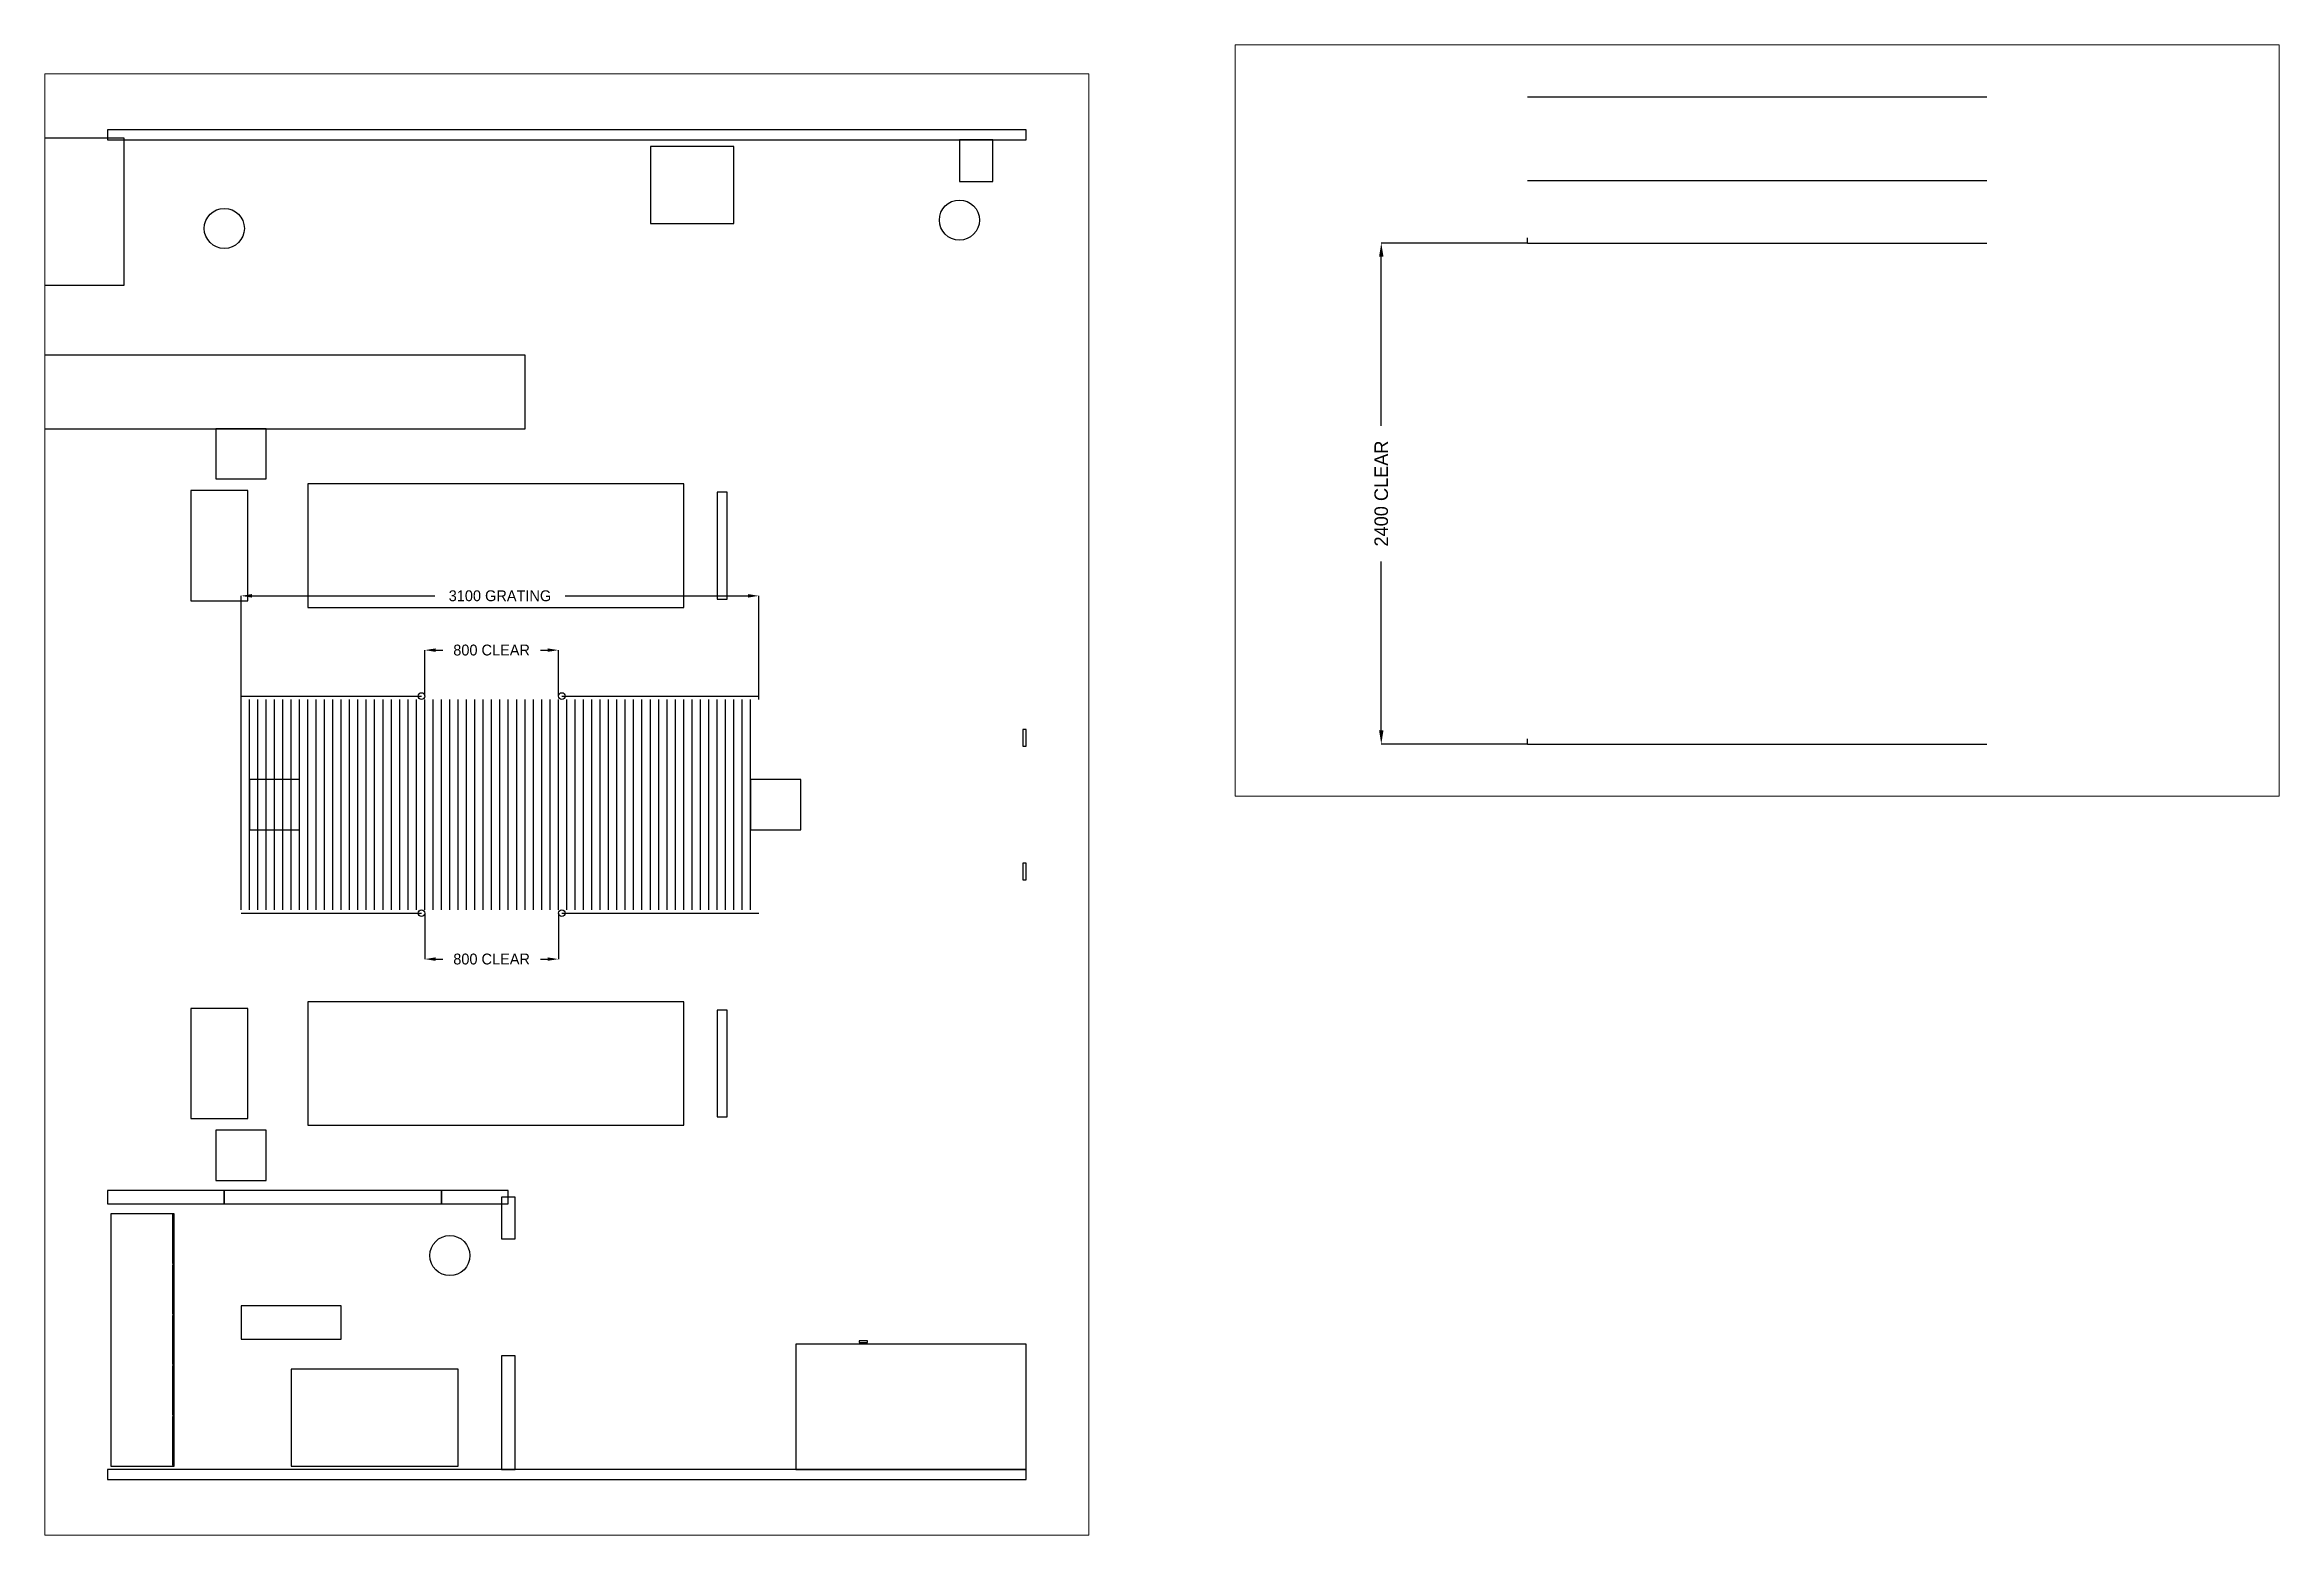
# Paper-space layout 'A2_PLAN_1_25' of a CAD drawing. Header units: millimetres. Extents: x 25 to 560, y 23 to 380.
# The model-space entities are those that its viewports show. They can reach past a viewport. Long polylines and large blocks are cut down to what shows.
import ezdxf

# ---------------------------------------------------------------- set-up
doc = ezdxf.new("R2010")
doc.units = ezdxf.units.MM
for name, color, linetype in [('ACCESS', 3, 'Continuous'), ('CAMERAS', 4, 'Continuous'), ('DIMENSIONS', 7, 'Continuous'), ('LIGHTS', 2, 'Continuous'), ('RETAINED', 8, 'Continuous')]:
    doc.layers.add(name, color=color, linetype=linetype)
doc.dimstyles.get("Standard").update_dxf_attribs({"dimtxt": 2.5, "dimasz": 2.5, "dimexe": 1.25, "dimexo": 0.625, "dimtad": 1, "dimcen": 2.5, "dimazin": 3, "dimtfac": 1, "dimtmove": 0, "dimatfit": 3})

# ---------------------------------------------------------------- blocks, each defined once
blk = doc.blocks.new('_CLOSEDFILLED')
at = {"color": 0, "linetype": 'BYBLOCK'}
blk.add_solid([(-1, 0.16), (0, 0), (-1, -0.16)], dxfattribs=at)
blk = doc.blocks.new('*D1')
for p, q in [((10400, -650), (10400, -925)), ((11200, -650), (11200, -925)), ((10465, -925), (10507.5, -925)), ((11092.5, -925), (11135, -925))]:
    blk.add_line(p, q)
at = {"layer": 'Defpoints'}
for p in [(10400, -650), (11200, -650), (10400, -925)]:
    blk.add_point(p, dxfattribs=at)
at = {"layer": 'DIMENSIONS', "xscale": 65, "yscale": 65, "rotation": 180}
blk.add_blockref('_CLOSEDFILLED', (10400, -925), dxfattribs=at)
at = {"layer": 'DIMENSIONS', "xscale": 65, "yscale": 65}
blk.add_blockref('_CLOSEDFILLED', (11200, -925), dxfattribs=at)
at = {"layer": 'DIMENSIONS', "insert": (10800, -925), "char_height": 65, "attachment_point": 5}
blk.add_mtext('800 CLEAR', dxfattribs=at)
blk = doc.blocks.new('*D2')
for p, q in [((10400, 650), (10400, 925)), ((10465, 925), (10507.5, 925)), ((11092.5, 925), (11135, 925)), ((11200, 650), (11200, 925))]:
    blk.add_line(p, q)
at = {"layer": 'Defpoints'}
for p in [(10400, 925), (10400, 650), (11200, 650)]:
    blk.add_point(p, dxfattribs=at)
at = {"layer": 'DIMENSIONS', "xscale": 65, "yscale": 65, "rotation": 180}
blk.add_blockref('_CLOSEDFILLED', (10400, 925), dxfattribs=at)
at = {"layer": 'DIMENSIONS', "xscale": 65, "yscale": 65}
blk.add_blockref('_CLOSEDFILLED', (11200, 925), dxfattribs=at)
at = {"layer": 'DIMENSIONS', "insert": (10800, 925), "char_height": 65, "attachment_point": 5}
blk.add_mtext('800 CLEAR', dxfattribs=at)
blk = doc.blocks.new('*D3')
for p, q in [((9300, 630), (9300, 1250)), ((9365, 1250), (10460, 1250)), ((11240, 1250), (12335, 1250)), ((12400, 630), (12400, 1250))]:
    blk.add_line(p, q)
at = {"layer": 'Defpoints'}
for p in [(9300, 1250), (9300, 630), (12400, 630)]:
    blk.add_point(p, dxfattribs=at)
at = {"layer": 'DIMENSIONS', "xscale": 65, "yscale": 65, "rotation": 180}
blk.add_blockref('_CLOSEDFILLED', (9300, 1250), dxfattribs=at)
at = {"layer": 'DIMENSIONS', "xscale": 65, "yscale": 65}
blk.add_blockref('_CLOSEDFILLED', (12400, 1250), dxfattribs=at)
at = {"layer": 'DIMENSIONS', "insert": (10850, 1250), "char_height": 65, "attachment_point": 5}
blk.add_mtext('3100 GRATING', dxfattribs=at)
blk = doc.blocks.new('*D4')
for p, q in [((30000, 3300), (29300, 3300)), ((29300, 2425), (29300, 3235)), ((29300, 965), (29300, 1775)), ((30000, 900), (29300, 900))]:
    blk.add_line(p, q)
at = {"layer": 'Defpoints'}
for p in [(30000, 3300), (29300, 900), (30000, 900)]:
    blk.add_point(p, dxfattribs=at)
at = {"layer": 'DIMENSIONS', "xscale": 65, "yscale": 65}
for p, rotation in [((29300, 3300), 90), ((29300, 900), 270)]:
    blk.add_blockref('_CLOSEDFILLED', p, dxfattribs=dict(at, rotation=rotation))
at = {"layer": 'DIMENSIONS', "insert": (29300, 2100), "char_height": 65, "attachment_point": 5, "rotation": 90}
blk.add_mtext('2400 CLEAR', dxfattribs=at)

msp = doc.modelspace()

# ---------------------------------------------------------------- linework, layer by layer
at = {"layer": 'ACCESS'}
for p, q in [((30000, 4000), (32200, 4000)), ((30000, 3600), (32200, 3600)), ((30000, 3300), (30000, 3325)), ((30000, 3300), (32200, 3300)), ((30000, 900), (30000, 925)), ((30000, 900), (32200, 900)), ((9300, 650), (10380, 650)), ((11220, 650), (12400, 650)), ((9300, -630), (9300, 630)), ((9350, -630), (9350, 630)), ((9400, -630), (9400, 630)), ((9450, -630), (9450, 630)), ((9500, -630), (9500, 630)), ((9550, -630), (9550, 630)), ((9600, -630), (9600, 630)), ((9650, -630), (9650, 630)), ((9700, -630), (9700, 630)), ((9750, -630), (9750, 630)), ((9800, -630), (9800, 630)), ((9850, -630), (9850, 630)), ((9900, -630), (9900, 630)), ((9950, -630), (9950, 630)), ((10000, -630), (10000, 630)), ((10050, -630), (10050, 630)), ((10100, -630), (10100, 630)), ((10150, -630), (10150, 630)), ((10200, -630), (10200, 630)), ((10250, -630), (10250, 630)), ((10300, -630), (10300, 630)), ((10350, -630), (10350, 630)), ((10400, -630), (10400, 630)), ((10450, -630), (10450, 630)), ((10500, -630), (10500, 630)), ((10550, -630), (10550, 630)), ((10600, -630), (10600, 630)), ((10650, -630), (10650, 630)), ((10700, -630), (10700, 630)), ((10750, -630), (10750, 630)), ((10800, -630), (10800, 630)), ((10850, -630), (10850, 630)), ((10900, -630), (10900, 630)), ((10950, -630), (10950, 630)), ((11000, -630), (11000, 630)), ((11050, -630), (11050, 630)), ((11100, -630), (11100, 630)), ((11150, -630), (11150, 630)), ((11200, -630), (11200, 630)), ((11250, -630), (11250, 630)), ((11300, -630), (11300, 630)), ((11350, -630), (11350, 630)), ((11400, -630), (11400, 630)), ((11450, -630), (11450, 630)), ((11500, -630), (11500, 630)), ((11550, -630), (11550, 630)), ((11600, -630), (11600, 630)), ((11650, -630), (11650, 630)), ((11700, -630), (11700, 630)), ((11750, -630), (11750, 630)), ((11800, -630), (11800, 630)), ((11850, -630), (11850, 630)), ((11900, -630), (11900, 630)), ((11950, -630), (11950, 630)), ((12000, -630), (12000, 630)), ((12050, -630), (12050, 630)), ((12100, -630), (12100, 630)), ((12150, -630), (12150, 630)), ((12200, -630), (12200, 630)), ((12250, -630), (12250, 630)), ((12300, -630), (12300, 630)), ((12350, -630), (12350, 630)), ((9300, -650), (10380, -650)), ((11220, -650), (12400, -650))]:
    msp.add_line(p, q, dxfattribs=at)
for points in [[(6400, 3110), (8600, 3110), (8600, 3990), (6400, 3990)], [(6700, 2250), (11000, 2250), (11000, 2690), (6700, 2690)]]:
    msp.add_lwpolyline(points, close=True, dxfattribs=at)
for centre in [(10380, 650), (11220, 650), (10380, -650), (11220, -650)]:
    msp.add_circle(centre, 20, dxfattribs=at)
at = {"layer": 'CAMERAS'}
for centre in [(9200, 3450), (13600, 3500), (10550, -2700)]:
    msp.add_circle(centre, 120, dxfattribs=at)
at = {"layer": 'LIGHTS'}
for points in [[(9350, -150), (9650, -150), (9650, 150), (9350, 150)], [(12350, -150), (12650, -150), (12650, 150), (12350, 150)], [(9300, -3200), (9900, -3200), (9900, -3000), (9300, -3000)]]:
    msp.add_lwpolyline(points, close=True, dxfattribs=at)
at = {"layer": 'RETAINED'}
for points in [[(8500, 3980), (14000, 3980), (14000, 4040), (8500, 4040)], [(13600, 3730), (13800, 3730), (13800, 3980), (13600, 3980)], [(11750, 3480), (12250, 3480), (12250, 3940), (11750, 3940)], [(9150, 1950), (9450, 1950), (9450, 2250), (9150, 2250)], [(9000, 1220), (9340, 1220), (9340, 1880), (9000, 1880)], [(9700, 1180), (11950, 1180), (11950, 1920), (9700, 1920)], [(12150, 1230), (12210, 1230), (12210, 1870), (12150, 1870)], [(13980, 350), (14000, 350), (14000, 450), (13980, 450)], [(13980, -450), (14000, -450), (14000, -350), (13980, -350)], [(9000, -1880), (9340, -1880), (9340, -1220), (9000, -1220)], [(9700, -1920), (11950, -1920), (11950, -1180), (9700, -1180)], [(12150, -1870), (12210, -1870), (12210, -1230), (12150, -1230)], [(9150, -2250), (9450, -2250), (9450, -1950), (9150, -1950)], [(8500, -2390), (9200, -2390), (9200, -2310), (8500, -2310)], [(9200, -2390), (10500, -2390), (10500, -2310), (9200, -2310)], [(10500, -2390), (10900, -2390), (10900, -2310), (10500, -2310)], [(10860, -2600), (10940, -2600), (10940, -2350), (10860, -2350)], [(8520, -3960), (8900, -3960), (8900, -2450), (8520, -2450)], [(8890, -2747), (8900, -2747), (8900, -2455), (8890, -2455)], [(8890, -3049), (8900, -3049), (8900, -2757), (8890, -2757)], [(8890, -3351), (8900, -3351), (8900, -3059), (8890, -3059)], [(13000, -3220), (13050, -3220), (13050, -3210), (13000, -3210)], [(10860, -3980), (10940, -3980), (10940, -3300), (10860, -3300)], [(12620, -3980), (14000, -3980), (14000, -3230), (12620, -3230)], [(8890, -3653), (8900, -3653), (8900, -3361), (8890, -3361)], [(9600, -3960), (10600, -3960), (10600, -3380), (9600, -3380)], [(8890, -3955), (8900, -3955), (8900, -3663), (8890, -3663)], [(8500, -4040), (14000, -4040), (14000, -3980), (8500, -3980)]]:
    msp.add_lwpolyline(points, close=True, dxfattribs=at)

# ---------------------------------------------------------------- dimensions: what is measured, and where the dimension line sits
at = {"layer": 'DIMENSIONS'}
dim = msp.add_linear_dim(base=(29300, 900), p1=(30000, 900), p2=(30000, 3300), angle=90, text='2400 CLEAR', dimstyle='Standard', override={"dimtxt": 65, "dimasz": 65}, dxfattribs=at)
dim.commit()
dim.dimension.update_dxf_attribs({"geometry": '*D4', "text_midpoint": (29300, 2100)})
for base, p1, p2, text, picture, middle in [((9300, 1250), (9300, 630), (12400, 630), '3100 GRATING', '*D3', (10850, 1250)), ((10400, 925), (10400, 650), (11200, 650), '800 CLEAR', '*D2', (10800, 925)), ((10400, -925), (10400, -650), (11200, -650), '800 CLEAR', '*D1', (10800, -925))]:
    dim = msp.add_linear_dim(base=base, p1=p1, p2=p2, text=text, dimstyle='Standard', override={"dimtxt": 65, "dimasz": 65}, dxfattribs=at)
    dim.commit()
    dim.dimension.update_dxf_attribs({"geometry": picture, "text_midpoint": middle})

psp = doc.layouts.new('A2_PLAN_1_25')

# ---------------------------------------------------------------- viewports
at = {"layer": 'VIEWPORTS'}
psp.add_viewport(center=(435, 290), size=(250, 180), view_center_point=(31100, 2450), view_height=3600, status=3, dxfattribs=at)
psp.add_viewport(center=(150, 198), size=(250, 350), view_center_point=(11250, 0), view_height=8750, dxfattribs=at)

doc.saveas('drawing.dxf')
